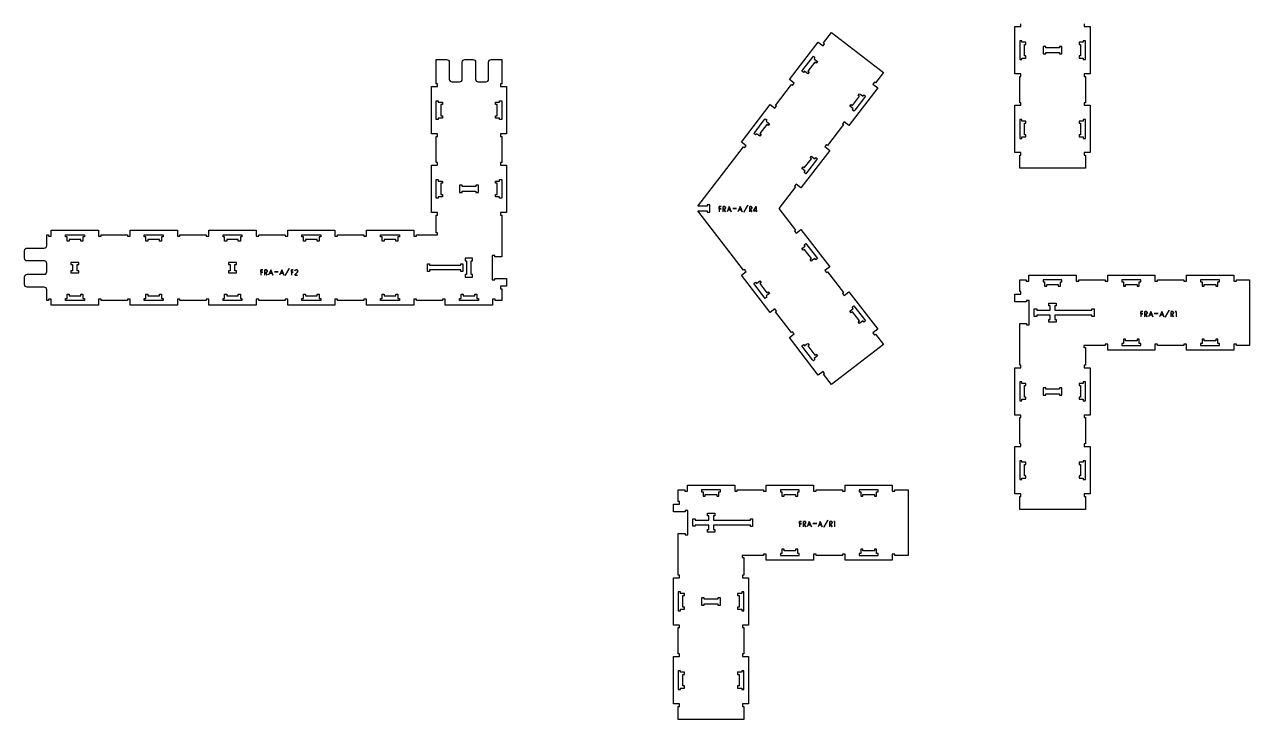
# Model space of a CAD drawing. Extents: x -5375 to 6625, y -4346 to 3702.
# Drawn here: x 1283 to 5946, y -4346 to -1699 of the extents above; entities that cross this region are included whole.
import ezdxf

# ---------------------------------------------------------------- set-up
doc = ezdxf.new("R2010")
doc.units = 0

msp = doc.modelspace()

# ---------------------------------------------------------------- linework, layer by layer
at = {"layer": 'Cuts', "color": 4}
for points in [[(5071.5, -1826.5), (5071.5, -1832.5), (5079.5, -1832.5), (5079.5, -1826.5), (5089.5, -1826.5), (5095.5, -1826.5), (5095.5, -1818.5), (5089.5, -1818.5), (5089.5, -1774.5), (5095.5, -1774.5), (5095.5, -1766.5), (5089.5, -1766.5), (5079.5, -1766.5), (5079.5, -1760.5), (5071.5, -1760.5), (5071.5, -1766.5)], [(5321.5, -1766.5), (5321.5, -1760.5), (5313.5, -1760.5), (5313.5, -1766.5), (5303.5, -1766.5), (5297.5, -1766.5), (5297.5, -1774.5), (5303.5, -1774.5), (5303.5, -1818.5), (5297.5, -1818.5), (5297.5, -1826.5), (5303.5, -1826.5), (5313.5, -1826.5), (5313.5, -1832.5), (5321.5, -1832.5), (5321.5, -1826.5)], [(5160.5, -1782.5), (5160.5, -1810.5), (5170.5, -1810.5), (5170.5, -1805.5), (5222.5, -1805.5), (5222.5, -1810.5), (5232.5, -1810.5), (5232.5, -1782.5), (5222.5, -1782.5), (5222.5, -1787.5), (5170.5, -1787.5), (5170.5, -1782.5)], [(4282.2, -1824.4), (4285.9, -1819.7), (4292.2, -1824.6), (4288.6, -1829.3), (4296.5, -1835.4), (4301.3, -1839.1), (4296.4, -1845.4), (4291.6, -1841.8), (4264.8, -1876.6), (4269.6, -1880.3), (4264.7, -1886.6), (4259.9, -1883), (4252, -1876.9), (4248.3, -1881.6), (4242, -1876.7), (4245.7, -1872)], [(2849.5, -1994.9), (2849.5, -1988.9), (2857.5, -1988.9), (2857.5, -1994.9), (2867.5, -1994.9), (2873.5, -1994.9), (2873.5, -2002.9), (2867.5, -2002.9), (2867.5, -2046.9), (2873.5, -2046.9), (2873.5, -2054.9), (2867.5, -2054.9), (2857.5, -2054.9), (2857.5, -2060.9), (2849.5, -2060.9), (2849.5, -2054.9)], [(3099.5, -2054.9), (3099.5, -2060.9), (3091.5, -2060.9), (3091.5, -2054.9), (3081.5, -2054.9), (3075.5, -2054.9), (3075.5, -2046.9), (3081.5, -2046.9), (3081.5, -2002.9), (3075.5, -2002.9), (3075.5, -1994.9), (3081.5, -1994.9), (3091.5, -1994.9), (3091.5, -1988.9), (3099.5, -1988.9), (3099.5, -1994.9)], [(4443.8, -2024.4), (4440.2, -2029.2), (4433.8, -2024.3), (4437.5, -2019.5), (4429.6, -2013.4), (4424.8, -2009.8), (4429.7, -2003.4), (4434.4, -2007.1), (4461.3, -1972.2), (4456.5, -1968.6), (4461.4, -1962.2), (4466.1, -1965.9), (4474.1, -1972), (4477.7, -1967.2), (4484.1, -1972.1), (4480.4, -1976.9)], [(4099.3, -2062.2), (4103, -2057.5), (4109.3, -2062.3), (4105.7, -2067.1), (4113.6, -2073.2), (4118.4, -2076.9), (4113.5, -2083.2), (4108.7, -2079.5), (4081.9, -2114.4), (4086.7, -2118.1), (4081.8, -2124.4), (4077, -2120.8), (4069.1, -2114.7), (4065.4, -2119.4), (4059.1, -2114.5), (4062.8, -2109.8)], [(5071.5, -2126.5), (5071.5, -2132.5), (5079.5, -2132.5), (5079.5, -2126.5), (5089.5, -2126.5), (5095.5, -2126.5), (5095.5, -2118.5), (5089.5, -2118.5), (5089.5, -2074.5), (5095.5, -2074.5), (5095.5, -2066.5), (5089.5, -2066.5), (5079.5, -2066.5), (5079.5, -2060.5), (5071.5, -2060.5), (5071.5, -2066.5)], [(5321.5, -2066.5), (5321.5, -2060.5), (5313.5, -2060.5), (5313.5, -2066.5), (5303.5, -2066.5), (5297.5, -2066.5), (5297.5, -2074.5), (5303.5, -2074.5), (5303.5, -2118.5), (5297.5, -2118.5), (5297.5, -2126.5), (5303.5, -2126.5), (5313.5, -2126.5), (5313.5, -2132.5), (5321.5, -2132.5), (5321.5, -2126.5)], [(4260.9, -2262.2), (4257.3, -2267), (4250.9, -2262.1), (4254.6, -2257.3), (4246.6, -2251.2), (4241.9, -2247.6), (4246.8, -2241.2), (4251.5, -2244.9), (4278.3, -2210), (4273.6, -2206.4), (4278.5, -2200), (4283.2, -2203.7), (4291.2, -2209.8), (4294.8, -2205), (4301.1, -2209.9), (4297.5, -2214.6)], [(2849.5, -2294.9), (2849.5, -2288.9), (2857.5, -2288.9), (2857.5, -2294.9), (2867.5, -2294.9), (2873.5, -2294.9), (2873.5, -2302.9), (2867.5, -2302.9), (2867.5, -2346.9), (2873.5, -2346.9), (2873.5, -2354.9), (2867.5, -2354.9), (2857.5, -2354.9), (2857.5, -2360.9), (2849.5, -2360.9), (2849.5, -2354.9)], [(3010.5, -2310.9), (3000.5, -2310.9), (3000.5, -2315.9), (2948.5, -2315.9), (2948.5, -2310.9), (2938.5, -2310.9), (2938.5, -2338.9), (2948.5, -2338.9), (2948.5, -2333.9), (3000.5, -2333.9), (3000.5, -2338.9), (3010.5, -2338.9)], [(3099.5, -2354.9), (3099.5, -2360.9), (3091.5, -2360.9), (3091.5, -2354.9), (3081.5, -2354.9), (3075.5, -2354.9), (3075.5, -2346.9), (3081.5, -2346.9), (3081.5, -2302.9), (3075.5, -2302.9), (3075.5, -2294.9), (3081.5, -2294.9), (3091.5, -2294.9), (3091.5, -2288.9), (3099.5, -2288.9), (3099.5, -2294.9)], [(1504.5, -2499.9), (1510.5, -2499.9), (1510.5, -2507.9), (1504.5, -2507.9), (1504.5, -2517.9), (1504.5, -2523.9), (1496.5, -2523.9), (1496.5, -2517.9), (1452.5, -2517.9), (1452.5, -2523.9), (1444.5, -2523.9), (1444.5, -2517.9), (1444.5, -2507.9), (1438.5, -2507.9), (1438.5, -2499.9), (1444.5, -2499.9)], [(1804.5, -2499.9), (1810.5, -2499.9), (1810.5, -2507.9), (1804.5, -2507.9), (1804.5, -2517.9), (1804.5, -2523.9), (1796.5, -2523.9), (1796.5, -2517.9), (1752.5, -2517.9), (1752.5, -2523.9), (1744.5, -2523.9), (1744.5, -2517.9), (1744.5, -2507.9), (1738.5, -2507.9), (1738.5, -2499.9), (1744.5, -2499.9)], [(2104.5, -2499.9), (2110.5, -2499.9), (2110.5, -2507.9), (2104.5, -2507.9), (2104.5, -2517.9), (2104.5, -2523.9), (2096.5, -2523.9), (2096.5, -2517.9), (2052.5, -2517.9), (2052.5, -2523.9), (2044.5, -2523.9), (2044.5, -2517.9), (2044.5, -2507.9), (2038.5, -2507.9), (2038.5, -2499.9), (2044.5, -2499.9)], [(2404.5, -2499.9), (2410.5, -2499.9), (2410.5, -2507.9), (2404.5, -2507.9), (2404.5, -2517.9), (2404.5, -2523.9), (2396.5, -2523.9), (2396.5, -2517.9), (2352.5, -2517.9), (2352.5, -2523.9), (2344.5, -2523.9), (2344.5, -2517.9), (2344.5, -2507.9), (2338.5, -2507.9), (2338.5, -2499.9), (2344.5, -2499.9)], [(2704.5, -2499.9), (2710.5, -2499.9), (2710.5, -2507.9), (2704.5, -2507.9), (2704.5, -2517.9), (2704.5, -2523.9), (2696.5, -2523.9), (2696.5, -2517.9), (2652.5, -2517.9), (2652.5, -2523.9), (2644.5, -2523.9), (2644.5, -2517.9), (2644.5, -2507.9), (2638.5, -2507.9), (2638.5, -2499.9), (2644.5, -2499.9)], [(4297.5, -2585.4), (4301.1, -2590.1), (4294.8, -2595), (4291.2, -2590.2), (4283.2, -2596.3), (4278.5, -2600), (4273.6, -2593.6), (4278.3, -2590), (4251.5, -2555.1), (4246.8, -2558.8), (4241.9, -2552.4), (4246.6, -2548.8), (4254.6, -2542.7), (4250.9, -2537.9), (4257.3, -2533), (4260.9, -2537.8)], [(1489.5, -2604.9), (1483.5, -2604.9), (1465.5, -2604.9), (1459.5, -2604.9), (1459.5, -2612.9), (1465.5, -2612.9), (1465.5, -2636.9), (1459.5, -2636.9), (1459.5, -2644.9), (1465.5, -2644.9), (1483.5, -2644.9), (1489.5, -2644.9), (1489.5, -2636.9), (1483.5, -2636.9), (1483.5, -2612.9), (1489.5, -2612.9)], [(2089.5, -2604.9), (2083.5, -2604.9), (2065.5, -2604.9), (2059.5, -2604.9), (2059.5, -2612.9), (2065.5, -2612.9), (2065.5, -2636.9), (2059.5, -2636.9), (2059.5, -2644.9), (2065.5, -2644.9), (2083.5, -2644.9), (2089.5, -2644.9), (2089.5, -2636.9), (2083.5, -2636.9), (2083.5, -2612.9), (2089.5, -2612.9)], [(2824.5, -2639.9), (2816.5, -2639.9), (2816.5, -2633.9), (2816.5, -2615.9), (2816.5, -2609.9), (2824.5, -2609.9), (2824.5, -2615.9), (2943.5, -2615.9), (2943.5, -2609.9), (2951.5, -2609.9), (2951.5, -2615.9), (2951.5, -2633.9), (2951.5, -2639.9), (2943.5, -2639.9), (2943.5, -2633.9), (2824.5, -2633.9)], [(2988.5, -2650.9), (2983.5, -2650.9), (2983.5, -2598.9), (2988.5, -2598.9), (2988.5, -2588.9), (2960.5, -2588.9), (2960.5, -2598.9), (2965.5, -2598.9), (2965.5, -2650.9), (2960.5, -2650.9), (2960.5, -2660.9), (2988.5, -2660.9)], [(4062.8, -2690.2), (4059.1, -2685.5), (4065.4, -2680.6), (4069.1, -2685.3), (4077, -2679.2), (4081.8, -2675.6), (4086.7, -2681.9), (4081.9, -2685.6), (4108.7, -2720.5), (4113.5, -2716.8), (4118.4, -2723.1), (4113.6, -2726.8), (4105.7, -2732.9), (4109.3, -2737.7), (4103, -2742.5), (4099.3, -2737.8)], [(5166.5, -2671.5), (5160.5, -2671.5), (5160.5, -2679.5), (5166.5, -2679.5), (5166.5, -2689.5), (5166.5, -2695.5), (5174.5, -2695.5), (5174.5, -2689.5), (5218.5, -2689.5), (5218.5, -2695.5), (5226.5, -2695.5), (5226.5, -2689.5), (5226.5, -2679.5), (5232.5, -2679.5), (5232.5, -2671.5), (5226.5, -2671.5)], [(5466.5, -2671.5), (5460.5, -2671.5), (5460.5, -2679.5), (5466.5, -2679.5), (5466.5, -2689.5), (5466.5, -2695.5), (5474.5, -2695.5), (5474.5, -2689.5), (5518.5, -2689.5), (5518.5, -2695.5), (5526.5, -2695.5), (5526.5, -2689.5), (5526.5, -2679.5), (5532.5, -2679.5), (5532.5, -2671.5), (5526.5, -2671.5)], [(5766.5, -2671.5), (5760.5, -2671.5), (5760.5, -2679.5), (5766.5, -2679.5), (5766.5, -2689.5), (5766.5, -2695.5), (5774.5, -2695.5), (5774.5, -2689.5), (5818.5, -2689.5), (5818.5, -2695.5), (5826.5, -2695.5), (5826.5, -2689.5), (5826.5, -2679.5), (5832.5, -2679.5), (5832.5, -2671.5), (5826.5, -2671.5)], [(1444.5, -2749.9), (1438.5, -2749.9), (1438.5, -2741.9), (1444.5, -2741.9), (1444.5, -2731.9), (1444.5, -2725.9), (1452.5, -2725.9), (1452.5, -2731.9), (1496.5, -2731.9), (1496.5, -2725.9), (1504.5, -2725.9), (1504.5, -2731.9), (1504.5, -2741.9), (1510.5, -2741.9), (1510.5, -2749.9), (1504.5, -2749.9)], [(1744.5, -2749.9), (1738.5, -2749.9), (1738.5, -2741.9), (1744.5, -2741.9), (1744.5, -2731.9), (1744.5, -2725.9), (1752.5, -2725.9), (1752.5, -2731.9), (1796.5, -2731.9), (1796.5, -2725.9), (1804.5, -2725.9), (1804.5, -2731.9), (1804.5, -2741.9), (1810.5, -2741.9), (1810.5, -2749.9), (1804.5, -2749.9)], [(2044.5, -2749.9), (2038.5, -2749.9), (2038.5, -2741.9), (2044.5, -2741.9), (2044.5, -2731.9), (2044.5, -2725.9), (2052.5, -2725.9), (2052.5, -2731.9), (2096.5, -2731.9), (2096.5, -2725.9), (2104.5, -2725.9), (2104.5, -2731.9), (2104.5, -2741.9), (2110.5, -2741.9), (2110.5, -2749.9), (2104.5, -2749.9)], [(2344.5, -2749.9), (2338.5, -2749.9), (2338.5, -2741.9), (2344.5, -2741.9), (2344.5, -2731.9), (2344.5, -2725.9), (2352.5, -2725.9), (2352.5, -2731.9), (2396.5, -2731.9), (2396.5, -2725.9), (2404.5, -2725.9), (2404.5, -2731.9), (2404.5, -2741.9), (2410.5, -2741.9), (2410.5, -2749.9), (2404.5, -2749.9)], [(2644.5, -2749.9), (2638.5, -2749.9), (2638.5, -2741.9), (2644.5, -2741.9), (2644.5, -2731.9), (2644.5, -2725.9), (2652.5, -2725.9), (2652.5, -2731.9), (2696.5, -2731.9), (2696.5, -2725.9), (2704.5, -2725.9), (2704.5, -2731.9), (2704.5, -2741.9), (2710.5, -2741.9), (2710.5, -2749.9), (2704.5, -2749.9)], [(2944.5, -2749.9), (2938.5, -2749.9), (2938.5, -2741.9), (2944.5, -2741.9), (2944.5, -2731.9), (2944.5, -2725.9), (2952.5, -2725.9), (2952.5, -2731.9), (2996.5, -2731.9), (2996.5, -2725.9), (3004.5, -2725.9), (3004.5, -2731.9), (3004.5, -2741.9), (3010.5, -2741.9), (3010.5, -2749.9), (3004.5, -2749.9)], [(4480.4, -2823.1), (4484.1, -2827.9), (4477.7, -2832.8), (4474.1, -2828), (4466.1, -2834.1), (4461.4, -2837.8), (4456.5, -2831.4), (4461.3, -2827.8), (4434.4, -2792.9), (4429.7, -2796.6), (4424.8, -2790.2), (4429.6, -2786.6), (4437.5, -2780.5), (4433.8, -2775.7), (4440.2, -2770.8), (4443.8, -2775.6)], [(5346.5, -2787.5), (5346.5, -2781.5), (5354.5, -2781.5), (5354.5, -2787.5), (5354.5, -2805.5), (5354.5, -2811.5), (5346.5, -2811.5), (5346.5, -2805.5), (5205.5, -2805.5), (5205.5, -2822.5), (5210.5, -2822.5), (5210.5, -2832.5), (5182.5, -2832.5), (5182.5, -2822.5), (5187.5, -2822.5), (5187.5, -2805.5), (5136.5, -2805.5), (5136.5, -2810.5), (5126.5, -2810.5), (5126.5, -2782.5), (5136.5, -2782.5), (5136.5, -2787.5), (5187.5, -2787.5), (5187.5, -2770.5), (5182.5, -2770.5), (5182.5, -2760.5), (5210.5, -2760.5), (5210.5, -2770.5), (5205.5, -2770.5), (5205.5, -2787.5)], [(4245.7, -2928), (4242, -2923.2), (4248.3, -2918.4), (4252, -2923.1), (4259.9, -2917), (4264.7, -2913.4), (4269.6, -2919.7), (4264.8, -2923.4), (4291.6, -2958.2), (4296.4, -2954.6), (4301.3, -2960.9), (4296.5, -2964.6), (4288.6, -2970.7), (4292.2, -2975.4), (4285.9, -2980.3), (4282.2, -2975.6)], [(5526.5, -2921.5), (5532.5, -2921.5), (5532.5, -2913.5), (5526.5, -2913.5), (5526.5, -2903.5), (5526.5, -2897.5), (5518.5, -2897.5), (5518.5, -2903.5), (5474.5, -2903.5), (5474.5, -2897.5), (5466.5, -2897.5), (5466.5, -2903.5), (5466.5, -2913.5), (5460.5, -2913.5), (5460.5, -2921.5), (5466.5, -2921.5)], [(5826.5, -2921.5), (5832.5, -2921.5), (5832.5, -2913.5), (5826.5, -2913.5), (5826.5, -2903.5), (5826.5, -2897.5), (5818.5, -2897.5), (5818.5, -2903.5), (5774.5, -2903.5), (5774.5, -2897.5), (5766.5, -2897.5), (5766.5, -2903.5), (5766.5, -2913.5), (5760.5, -2913.5), (5760.5, -2921.5), (5766.5, -2921.5)], [(5071.5, -3126.5), (5071.5, -3132.5), (5079.5, -3132.5), (5079.5, -3126.5), (5089.5, -3126.5), (5095.5, -3126.5), (5095.5, -3118.5), (5089.5, -3118.5), (5089.5, -3074.5), (5095.5, -3074.5), (5095.5, -3066.5), (5089.5, -3066.5), (5079.5, -3066.5), (5079.5, -3060.5), (5071.5, -3060.5), (5071.5, -3066.5)], [(5321.5, -3066.5), (5321.5, -3060.5), (5313.5, -3060.5), (5313.5, -3066.5), (5303.5, -3066.5), (5297.5, -3066.5), (5297.5, -3074.5), (5303.5, -3074.5), (5303.5, -3118.5), (5297.5, -3118.5), (5297.5, -3126.5), (5303.5, -3126.5), (5313.5, -3126.5), (5313.5, -3132.5), (5321.5, -3132.5), (5321.5, -3126.5)], [(5160.5, -3082.5), (5160.5, -3110.5), (5170.5, -3110.5), (5170.5, -3105.5), (5222.5, -3105.5), (5222.5, -3110.5), (5232.5, -3110.5), (5232.5, -3082.5), (5222.5, -3082.5), (5222.5, -3087.5), (5170.5, -3087.5), (5170.5, -3082.5)], [(5071.5, -3426.5), (5071.5, -3432.5), (5079.5, -3432.5), (5079.5, -3426.5), (5089.5, -3426.5), (5095.5, -3426.5), (5095.5, -3418.5), (5089.5, -3418.5), (5089.5, -3374.5), (5095.5, -3374.5), (5095.5, -3366.5), (5089.5, -3366.5), (5079.5, -3366.5), (5079.5, -3360.5), (5071.5, -3360.5), (5071.5, -3366.5)], [(5321.5, -3366.5), (5321.5, -3360.5), (5313.5, -3360.5), (5313.5, -3366.5), (5303.5, -3366.5), (5297.5, -3366.5), (5297.5, -3374.5), (5303.5, -3374.5), (5303.5, -3418.5), (5297.5, -3418.5), (5297.5, -3426.5), (5303.5, -3426.5), (5313.5, -3426.5), (5313.5, -3432.5), (5321.5, -3432.5), (5321.5, -3426.5)], [(3866.5, -3471.5), (3860.5, -3471.5), (3860.5, -3479.5), (3866.5, -3479.5), (3866.5, -3489.5), (3866.5, -3495.5), (3874.5, -3495.5), (3874.5, -3489.5), (3918.5, -3489.5), (3918.5, -3495.5), (3926.5, -3495.5), (3926.5, -3489.5), (3926.5, -3479.5), (3932.5, -3479.5), (3932.5, -3471.5), (3926.5, -3471.5)], [(4166.5, -3471.5), (4160.5, -3471.5), (4160.5, -3479.5), (4166.5, -3479.5), (4166.5, -3489.5), (4166.5, -3495.5), (4174.5, -3495.5), (4174.5, -3489.5), (4218.5, -3489.5), (4218.5, -3495.5), (4226.5, -3495.5), (4226.5, -3489.5), (4226.5, -3479.5), (4232.5, -3479.5), (4232.5, -3471.5), (4226.5, -3471.5)], [(4466.5, -3471.5), (4460.5, -3471.5), (4460.5, -3479.5), (4466.5, -3479.5), (4466.5, -3489.5), (4466.5, -3495.5), (4474.5, -3495.5), (4474.5, -3489.5), (4518.5, -3489.5), (4518.5, -3495.5), (4526.5, -3495.5), (4526.5, -3489.5), (4526.5, -3479.5), (4532.5, -3479.5), (4532.5, -3471.5), (4526.5, -3471.5)], [(4046.5, -3587.5), (4046.5, -3581.5), (4054.5, -3581.5), (4054.5, -3587.5), (4054.5, -3605.5), (4054.5, -3611.5), (4046.5, -3611.5), (4046.5, -3605.5), (3905.5, -3605.5), (3905.5, -3622.5), (3910.5, -3622.5), (3910.5, -3632.5), (3882.5, -3632.5), (3882.5, -3622.5), (3887.5, -3622.5), (3887.5, -3605.5), (3836.5, -3605.5), (3836.5, -3610.5), (3826.5, -3610.5), (3826.5, -3582.5), (3836.5, -3582.5), (3836.5, -3587.5), (3887.5, -3587.5), (3887.5, -3570.5), (3882.5, -3570.5), (3882.5, -3560.5), (3910.5, -3560.5), (3910.5, -3570.5), (3905.5, -3570.5), (3905.5, -3587.5)], [(4226.5, -3721.5), (4232.5, -3721.5), (4232.5, -3713.5), (4226.5, -3713.5), (4226.5, -3703.5), (4226.5, -3697.5), (4218.5, -3697.5), (4218.5, -3703.5), (4174.5, -3703.5), (4174.5, -3697.5), (4166.5, -3697.5), (4166.5, -3703.5), (4166.5, -3713.5), (4160.5, -3713.5), (4160.5, -3721.5), (4166.5, -3721.5)], [(4526.5, -3721.5), (4532.5, -3721.5), (4532.5, -3713.5), (4526.5, -3713.5), (4526.5, -3703.5), (4526.5, -3697.5), (4518.5, -3697.5), (4518.5, -3703.5), (4474.5, -3703.5), (4474.5, -3697.5), (4466.5, -3697.5), (4466.5, -3703.5), (4466.5, -3713.5), (4460.5, -3713.5), (4460.5, -3721.5), (4466.5, -3721.5)], [(3771.5, -3926.5), (3771.5, -3932.5), (3779.5, -3932.5), (3779.5, -3926.5), (3789.5, -3926.5), (3795.5, -3926.5), (3795.5, -3918.5), (3789.5, -3918.5), (3789.5, -3874.5), (3795.5, -3874.5), (3795.5, -3866.5), (3789.5, -3866.5), (3779.5, -3866.5), (3779.5, -3860.5), (3771.5, -3860.5), (3771.5, -3866.5)], [(4021.5, -3866.5), (4021.5, -3860.5), (4013.5, -3860.5), (4013.5, -3866.5), (4003.5, -3866.5), (3997.5, -3866.5), (3997.5, -3874.5), (4003.5, -3874.5), (4003.5, -3918.5), (3997.5, -3918.5), (3997.5, -3926.5), (4003.5, -3926.5), (4013.5, -3926.5), (4013.5, -3932.5), (4021.5, -3932.5), (4021.5, -3926.5)], [(3860.5, -3882.5), (3860.5, -3910.5), (3870.5, -3910.5), (3870.5, -3905.5), (3922.5, -3905.5), (3922.5, -3910.5), (3932.5, -3910.5), (3932.5, -3882.5), (3922.5, -3882.5), (3922.5, -3887.5), (3870.5, -3887.5), (3870.5, -3882.5)], [(3771.5, -4226.5), (3771.5, -4232.5), (3779.5, -4232.5), (3779.5, -4226.5), (3789.5, -4226.5), (3795.5, -4226.5), (3795.5, -4218.5), (3789.5, -4218.5), (3789.5, -4174.5), (3795.5, -4174.5), (3795.5, -4166.5), (3789.5, -4166.5), (3779.5, -4166.5), (3779.5, -4160.5), (3771.5, -4160.5), (3771.5, -4166.5)], [(4021.5, -4166.5), (4021.5, -4160.5), (4013.5, -4160.5), (4013.5, -4166.5), (4003.5, -4166.5), (3997.5, -4166.5), (3997.5, -4174.5), (4003.5, -4174.5), (4003.5, -4218.5), (3997.5, -4218.5), (3997.5, -4226.5), (4003.5, -4226.5), (4013.5, -4226.5), (4013.5, -4232.5), (4021.5, -4232.5), (4021.5, -4226.5)]]:
    msp.add_lwpolyline(points, close=True, dxfattribs=at)
at = {"layer": 'Outlines', "color": 5}
msp.add_lwpolyline([(5316.5, -1696.5), (5316.5, -1706.5), (5339.5, -1706.5), (5339.5, -1886.5), (5316.5, -1886.5), (5316.5, -1896.5), (5321.5, -1896.5), (5321.5, -1996.5), (5316.5, -1996.5), (5316.5, -2006.5), (5339.5, -2006.5), (5339.5, -2186.5), (5316.5, -2186.5), (5316.5, -2196.5), (5321.5, -2196.5), (5321.5, -2246.5), (5071.5, -2246.5), (5071.5, -2196.5), (5076.5, -2196.5), (5076.5, -2186.5), (5053.5, -2186.5), (5053.5, -2006.5), (5076.5, -2006.5), (5076.5, -1996.5), (5071.5, -1996.5), (5071.5, -1896.5), (5076.5, -1896.5), (5076.5, -1886.5), (5053.5, -1886.5), (5053.5, -1706.5), (5076.5, -1706.5), (5076.5, -1696.5)], dxfattribs=at)
for points in [[(4218.2, -2482.3), (4214.3, -2485.4), (4220.4, -2493.3), (4238.6, -2479.3), (4348.3, -2621.9), (4330.1, -2636), (4336.2, -2643.9), (4340.2, -2640.8), (4401.1, -2720.1), (4397.2, -2723.1), (4403.3, -2731.1), (4421.5, -2717), (4531.3, -2859.7), (4513, -2873.7), (4519.1, -2881.7), (4523.1, -2878.6), (4553.6, -2918.3), (4355.4, -3070.7), (4324.9, -3031), (4328.9, -3028), (4322.8, -3020.1), (4304.6, -3034.1), (4194.8, -2891.4), (4213, -2877.4), (4207, -2869.5), (4203, -2872.5), (4142, -2793.3), (4146, -2790.2), (4139.9, -2782.3), (4121.7, -2796.3), (4011.9, -2653.6), (4030.1, -2639.6), (4024, -2631.7), (4020.1, -2634.7), (3846.4, -2409), (3881.4, -2409), (3881.4, -2414), (3891.4, -2414), (3891.4, -2386), (3881.4, -2386), (3881.4, -2391), (3846.4, -2391), (4020.1, -2165.3), (4024, -2168.3), (4030.1, -2160.4), (4011.9, -2146.4), (4121.7, -2003.7), (4139.9, -2017.7), (4146, -2009.8), (4142, -2006.7), (4203, -1927.5), (4207, -1930.5), (4213, -1922.6), (4194.8, -1908.6), (4304.6, -1765.9), (4322.8, -1779.9), (4328.9, -1772), (4324.9, -1769), (4355.4, -1729.3), (4553.6, -1881.7), (4523.1, -1921.4), (4519.1, -1918.3), (4513, -1926.3), (4531.3, -1940.3), (4421.5, -2083), (4403.3, -2068.9), (4397.2, -2076.9), (4401.1, -2079.9), (4340.2, -2159.2), (4336.2, -2156.1), (4330.1, -2164), (4348.3, -2178.1), (4238.6, -2320.7), (4220.4, -2306.7), (4214.3, -2314.6), (4218.2, -2317.7), (4154.9, -2400)], [(2849.5, -2491.9), (2849.5, -2474.9), (2849.5, -2424.9), (2854.5, -2424.9), (2854.5, -2414.9), (2831.5, -2414.9), (2831.5, -2234.9), (2854.5, -2234.9), (2854.5, -2224.9), (2849.5, -2224.9), (2849.5, -2174.9), (2849.5, -2124.9), (2854.5, -2124.9), (2854.5, -2114.9), (2831.5, -2114.9), (2831.5, -1934.9), (2854.5, -1934.9), (2854.5, -1924.9), (2849.5, -1924.9), (2849.5, -1832.1), (2889.7, -1832.1), (2893.4, -1832.8), (2896.8, -1835.1), (2899, -1838.4), (2899.7, -1842.1), (2899.7, -1907.1), (2900.5, -1910.8), (2902.7, -1914.2), (2906.1, -1916.4), (2909.7, -1917.1), (2939.2, -1917.1), (2942.9, -1916.4), (2946.3, -1914.2), (2948.5, -1910.8), (2949.2, -1907.1), (2949.2, -1842.1), (2950, -1838.4), (2952.2, -1835.1), (2955.6, -1832.8), (2959.2, -1832.1), (2989.7, -1832.1), (2993.4, -1832.8), (2996.8, -1835.1), (2999, -1838.4), (2999.7, -1842.1), (2999.7, -1907.1), (3000.5, -1910.8), (3002.7, -1914.2), (3006.1, -1916.4), (3009.7, -1917.1), (3039.2, -1917.1), (3042.9, -1916.4), (3046.3, -1914.2), (3048.5, -1910.8), (3049.2, -1907.1), (3049.2, -1842.1), (3050, -1838.4), (3052.2, -1835.1), (3055.6, -1832.8), (3059.2, -1832.1), (3099.5, -1832.1), (3099.5, -1924.9), (3094.5, -1924.9), (3094.5, -1934.9), (3117.5, -1934.9), (3117.5, -2114.9), (3094.5, -2114.9), (3094.5, -2124.9), (3099.5, -2124.9), (3099.5, -2174.9), (3099.5, -2224.9), (3094.5, -2224.9), (3094.5, -2234.9), (3117.5, -2234.9), (3117.5, -2414.9), (3094.5, -2414.9), (3094.5, -2424.9), (3099.5, -2424.9), (3099.5, -2474.9), (3099.5, -2583.9), (3073.5, -2583.9), (3073.5, -2578.9), (3063.5, -2578.9), (3063.5, -2670.9), (3073.5, -2670.9), (3073.5, -2665.9), (3117.5, -2665.9), (3117.5, -2695.9), (3094.5, -2695.9), (3094.5, -2705.9), (3099.5, -2705.9), (3099.5, -2749.9), (3074.5, -2749.9), (3074.5, -2744.9), (3064.5, -2744.9), (3064.5, -2767.9), (2884.5, -2767.9), (2884.5, -2744.9), (2874.5, -2744.9), (2874.5, -2749.9), (2774.5, -2749.9), (2774.5, -2744.9), (2764.5, -2744.9), (2764.5, -2767.9), (2584.5, -2767.9), (2584.5, -2744.9), (2574.5, -2744.9), (2574.5, -2749.9), (2524.5, -2749.9), (2474.5, -2749.9), (2474.5, -2744.9), (2464.5, -2744.9), (2464.5, -2767.9), (2284.5, -2767.9), (2284.5, -2744.9), (2274.5, -2744.9), (2274.5, -2749.9), (2224.5, -2749.9), (2174.5, -2749.9), (2174.5, -2744.9), (2164.5, -2744.9), (2164.5, -2767.9), (1984.5, -2767.9), (1984.5, -2744.9), (1974.5, -2744.9), (1974.5, -2749.9), (1924.5, -2749.9), (1874.5, -2749.9), (1874.5, -2744.9), (1864.5, -2744.9), (1864.5, -2767.9), (1684.5, -2767.9), (1684.5, -2744.9), (1674.5, -2744.9), (1674.5, -2749.9), (1624.5, -2749.9), (1574.5, -2749.9), (1574.5, -2744.9), (1564.5, -2744.9), (1564.5, -2767.9), (1384.5, -2767.9), (1384.5, -2744.9), (1374.5, -2744.9), (1374.5, -2749.9), (1367.5, -2749.9), (1367.5, -2709.6), (1366.8, -2705.9), (1364.5, -2702.4), (1361, -2700.1), (1357.3, -2699.4), (1292.3, -2699.4), (1288.7, -2698.7), (1285.4, -2696.5), (1283.2, -2693.2), (1282.5, -2689.6), (1282.5, -2660.1), (1283.2, -2656.5), (1285.4, -2653.2), (1288.7, -2651.1), (1292.3, -2650.4), (1357.3, -2650.4), (1361, -2649.7), (1364.5, -2647.4), (1366.8, -2643.9), (1367.5, -2640.1), (1367.5, -2609.6), (1366.8, -2605.9), (1364.5, -2602.4), (1361, -2600.1), (1357.3, -2599.4), (1292.3, -2599.4), (1288.7, -2598.7), (1285.4, -2596.5), (1283.2, -2593.2), (1282.5, -2589.6), (1282.5, -2560.1), (1283.2, -2556.5), (1285.4, -2553.2), (1288.7, -2551.1), (1292.3, -2550.4), (1357.3, -2550.4), (1361, -2549.7), (1364.5, -2547.4), (1366.8, -2543.9), (1367.5, -2540.1), (1367.5, -2499.9), (1374.5, -2499.9), (1374.5, -2504.9), (1384.5, -2504.9), (1384.5, -2481.9), (1564.5, -2481.9), (1564.5, -2504.9), (1574.5, -2504.9), (1574.5, -2499.9), (1624.5, -2499.9), (1674.5, -2499.9), (1674.5, -2504.9), (1684.5, -2504.9), (1684.5, -2481.9), (1864.5, -2481.9), (1864.5, -2504.9), (1874.5, -2504.9), (1874.5, -2499.9), (1924.5, -2499.9), (1974.5, -2499.9), (1974.5, -2504.9), (1984.5, -2504.9), (1984.5, -2481.9), (2164.5, -2481.9), (2164.5, -2504.9), (2174.5, -2504.9), (2174.5, -2499.9), (2224.5, -2499.9), (2274.5, -2499.9), (2274.5, -2504.9), (2284.5, -2504.9), (2284.5, -2481.9), (2464.5, -2481.9), (2464.5, -2504.9), (2474.5, -2504.9), (2474.5, -2499.9), (2524.5, -2499.9), (2574.5, -2499.9), (2574.5, -2504.9), (2584.5, -2504.9), (2584.5, -2481.9), (2764.5, -2481.9), (2764.5, -2504.9), (2774.5, -2504.9), (2774.5, -2499.9), (2849.5, -2499.9), (2855.5, -2499.9), (2855.5, -2491.9)], [(5321.5, -2996.5), (5316.5, -2996.5), (5316.5, -3006.5), (5339.5, -3006.5), (5339.5, -3186.5), (5316.5, -3186.5), (5316.5, -3196.5), (5321.5, -3196.5), (5321.5, -3296.5), (5316.5, -3296.5), (5316.5, -3306.5), (5339.5, -3306.5), (5339.5, -3486.5), (5316.5, -3486.5), (5316.5, -3496.5), (5321.5, -3496.5), (5321.5, -3546.5), (5071.5, -3546.5), (5071.5, -3496.5), (5076.5, -3496.5), (5076.5, -3486.5), (5053.5, -3486.5), (5053.5, -3306.5), (5076.5, -3306.5), (5076.5, -3296.5), (5071.5, -3296.5), (5071.5, -3196.5), (5076.5, -3196.5), (5076.5, -3186.5), (5053.5, -3186.5), (5053.5, -3006.5), (5076.5, -3006.5), (5076.5, -2996.5), (5071.5, -2996.5), (5071.5, -2837.5), (5097.5, -2837.5), (5097.5, -2842.5), (5107.5, -2842.5), (5107.5, -2750.5), (5097.5, -2750.5), (5097.5, -2755.5), (5053.5, -2755.5), (5053.5, -2725.5), (5076.5, -2725.5), (5076.5, -2715.5), (5071.5, -2715.5), (5071.5, -2671.5), (5096.5, -2671.5), (5096.5, -2676.5), (5106.5, -2676.5), (5106.5, -2653.5), (5286.5, -2653.5), (5286.5, -2676.5), (5296.5, -2676.5), (5296.5, -2671.5), (5396.5, -2671.5), (5396.5, -2676.5), (5406.5, -2676.5), (5406.5, -2653.5), (5586.5, -2653.5), (5586.5, -2676.5), (5596.5, -2676.5), (5596.5, -2671.5), (5696.5, -2671.5), (5696.5, -2676.5), (5706.5, -2676.5), (5706.5, -2653.5), (5886.5, -2653.5), (5886.5, -2676.5), (5896.5, -2676.5), (5896.5, -2671.5), (5946.5, -2671.5), (5946.5, -2921.5), (5896.5, -2921.5), (5896.5, -2916.5), (5886.5, -2916.5), (5886.5, -2939.5), (5706.5, -2939.5), (5706.5, -2916.5), (5696.5, -2916.5), (5696.5, -2921.5), (5596.5, -2921.5), (5596.5, -2916.5), (5586.5, -2916.5), (5586.5, -2939.5), (5406.5, -2939.5), (5406.5, -2916.5), (5396.5, -2916.5), (5396.5, -2921.5), (5321.5, -2921.5), (5315.5, -2921.5), (5315.5, -2929.5), (5321.5, -2929.5)], [(4021.5, -3796.5), (4016.5, -3796.5), (4016.5, -3806.5), (4039.5, -3806.5), (4039.5, -3986.5), (4016.5, -3986.5), (4016.5, -3996.5), (4021.5, -3996.5), (4021.5, -4096.5), (4016.5, -4096.5), (4016.5, -4106.5), (4039.5, -4106.5), (4039.5, -4286.5), (4016.5, -4286.5), (4016.5, -4296.5), (4021.5, -4296.5), (4021.5, -4346.5), (3771.5, -4346.5), (3771.5, -4296.5), (3776.5, -4296.5), (3776.5, -4286.5), (3753.5, -4286.5), (3753.5, -4106.5), (3776.5, -4106.5), (3776.5, -4096.5), (3771.5, -4096.5), (3771.5, -3996.5), (3776.5, -3996.5), (3776.5, -3986.5), (3753.5, -3986.5), (3753.5, -3806.5), (3776.5, -3806.5), (3776.5, -3796.5), (3771.5, -3796.5), (3771.5, -3637.5), (3797.5, -3637.5), (3797.5, -3642.5), (3807.5, -3642.5), (3807.5, -3550.5), (3797.5, -3550.5), (3797.5, -3555.5), (3753.5, -3555.5), (3753.5, -3525.5), (3776.5, -3525.5), (3776.5, -3515.5), (3771.5, -3515.5), (3771.5, -3471.5), (3796.5, -3471.5), (3796.5, -3476.5), (3806.5, -3476.5), (3806.5, -3453.5), (3986.5, -3453.5), (3986.5, -3476.5), (3996.5, -3476.5), (3996.5, -3471.5), (4096.5, -3471.5), (4096.5, -3476.5), (4106.5, -3476.5), (4106.5, -3453.5), (4286.5, -3453.5), (4286.5, -3476.5), (4296.5, -3476.5), (4296.5, -3471.5), (4396.5, -3471.5), (4396.5, -3476.5), (4406.5, -3476.5), (4406.5, -3453.5), (4586.5, -3453.5), (4586.5, -3476.5), (4596.5, -3476.5), (4596.5, -3471.5), (4646.5, -3471.5), (4646.5, -3721.5), (4596.5, -3721.5), (4596.5, -3716.5), (4586.5, -3716.5), (4586.5, -3739.5), (4406.5, -3739.5), (4406.5, -3716.5), (4396.5, -3716.5), (4396.5, -3721.5), (4296.5, -3721.5), (4296.5, -3716.5), (4286.5, -3716.5), (4286.5, -3739.5), (4106.5, -3739.5), (4106.5, -3716.5), (4096.5, -3716.5), (4096.5, -3721.5), (4021.5, -3721.5), (4015.5, -3721.5), (4015.5, -3729.5), (4021.5, -3729.5)]]:
    msp.add_lwpolyline(points, close=True, dxfattribs=at)
at = {"layer": 'Tags', "color": 2}
for points in [[(3927.9, -2400.6), (3935.2, -2400.6), (3927.9, -2400.6), (3927.9, -2391.5), (3935.5, -2391.5), (3927.9, -2391.5), (3927.9, -2412)], [(3943.2, -2412), (3943.2, -2391.5), (3946.8, -2391.5), (3948.7, -2391.8), (3950.3, -2392.7), (3951.4, -2394.3), (3951.9, -2396.6), (3951.3, -2398.9), (3949.9, -2400.6), (3948.2, -2401.6), (3946.8, -2401.9), (3943.2, -2401.9), (3946.8, -2401.9), (3948.2, -2401.6), (3949.9, -2400.6), (3951.3, -2398.9), (3951.9, -2396.6), (3951.4, -2394.3), (3950.3, -2392.7), (3948.7, -2391.8), (3946.8, -2391.5), (3943.2, -2391.5)], [(3965.3, -2391.5), (3973.3, -2412), (3965.3, -2391.5), (3957.3, -2412)], [(4006.9, -2391.5), (4015, -2412), (4006.9, -2391.5), (3998.9, -2412)], [(4043.6, -2412), (4043.6, -2391.5), (4047.2, -2391.5), (4049.1, -2391.8), (4050.7, -2392.7), (4051.8, -2394.3), (4052.3, -2396.6), (4051.7, -2398.9), (4050.3, -2400.6), (4048.6, -2401.6), (4047.2, -2401.9), (4043.6, -2401.9), (4047.2, -2401.9), (4048.6, -2401.6), (4050.3, -2400.6), (4051.7, -2398.9), (4052.3, -2396.6), (4051.8, -2394.3), (4050.7, -2392.7), (4049.1, -2391.8), (4047.2, -2391.5), (4043.6, -2391.5)], [(4068.8, -2391.5), (4057.7, -2408.2), (4072.1, -2408.2), (4057.7, -2408.2), (4068.8, -2391.5), (4068.8, -2412)], [(2182.8, -2642.1), (2190, -2642.1), (2182.8, -2642.1), (2182.8, -2633), (2190.4, -2633), (2182.8, -2633), (2182.8, -2653.5)], [(2198.1, -2653.5), (2198.1, -2633), (2201.7, -2633), (2203.6, -2633.3), (2205.2, -2634.2), (2206.3, -2635.8), (2206.7, -2638.1), (2206.2, -2640.4), (2204.8, -2642.1), (2203.1, -2643.1), (2201.7, -2643.4), (2198.1, -2643.4), (2201.7, -2643.4), (2203.1, -2643.1), (2204.8, -2642.1), (2206.2, -2640.4), (2206.7, -2638.1), (2206.3, -2635.8), (2205.2, -2634.2), (2203.6, -2633.3), (2201.7, -2633), (2198.1, -2633)], [(2220.1, -2633), (2228.2, -2653.5), (2220.1, -2633), (2212.1, -2653.5)], [(2261.8, -2633), (2269.9, -2653.5), (2261.8, -2633), (2253.8, -2653.5)], [(2298.5, -2642.1), (2305.7, -2642.1), (2298.5, -2642.1), (2298.5, -2633), (2306, -2633), (2298.5, -2633), (2298.5, -2653.5)], [(2311.4, -2653.5), (2316, -2648.4), (2317.7, -2646.5), (2319.2, -2644.7), (2320.4, -2643.4), (2320.9, -2642.7), (2321.4, -2642), (2321.9, -2641.1), (2322.4, -2639.9), (2322.6, -2638.2), (2322.3, -2636.3), (2321.3, -2634.7), (2319.7, -2633.4), (2317.2, -2633), (2312.8, -2634.3), (2311.4, -2637.6), (2312.8, -2634.3), (2317.2, -2633), (2319.7, -2633.4), (2321.3, -2634.7), (2322.3, -2636.3), (2322.6, -2638.2), (2322.4, -2639.9), (2321.9, -2641.1), (2321.4, -2642), (2320.9, -2642.7), (2320.4, -2643.4), (2319.2, -2644.7), (2317.7, -2646.5), (2316, -2648.4), (2311.4, -2653.5), (2322.5, -2653.5)], [(5533.1, -2800.6), (5540.3, -2800.6), (5533.1, -2800.6), (5533.1, -2791.5), (5540.6, -2791.5), (5533.1, -2791.5), (5533.1, -2812)], [(5548.3, -2812), (5548.3, -2791.5), (5551.9, -2791.5), (5553.9, -2791.8), (5555.5, -2792.7), (5556.6, -2794.3), (5557, -2796.6), (5556.4, -2798.9), (5555, -2800.6), (5553.4, -2801.6), (5551.9, -2801.9), (5548.3, -2801.9), (5551.9, -2801.9), (5553.4, -2801.6), (5555, -2800.6), (5556.4, -2798.9), (5557, -2796.6), (5556.6, -2794.3), (5555.5, -2792.7), (5553.9, -2791.8), (5551.9, -2791.5), (5548.3, -2791.5)], [(5570.4, -2791.5), (5578.4, -2812), (5570.4, -2791.5), (5562.4, -2812)], [(5612.1, -2791.5), (5620.1, -2812), (5612.1, -2791.5), (5604.1, -2812)], [(5648.8, -2812), (5648.8, -2791.5), (5652.3, -2791.5), (5654.3, -2791.8), (5655.9, -2792.7), (5657, -2794.3), (5657.4, -2796.6), (5656.8, -2798.9), (5655.4, -2800.6), (5653.8, -2801.6), (5652.3, -2801.9), (5648.8, -2801.9), (5652.3, -2801.9), (5653.8, -2801.6), (5655.4, -2800.6), (5656.8, -2798.9), (5657.4, -2796.6), (5657, -2794.3), (5655.9, -2792.7), (5654.3, -2791.8), (5652.3, -2791.5), (5648.8, -2791.5)], [(5666.9, -2791.5), (5664, -2791.5), (5666.9, -2791.5), (5666.9, -2812)], [(4233.1, -3600.6), (4240.3, -3600.6), (4233.1, -3600.6), (4233.1, -3591.5), (4240.6, -3591.5), (4233.1, -3591.5), (4233.1, -3612)], [(4248.3, -3612), (4248.3, -3591.5), (4251.9, -3591.5), (4253.9, -3591.8), (4255.5, -3592.7), (4256.6, -3594.3), (4257, -3596.6), (4256.4, -3598.9), (4255, -3600.6), (4253.4, -3601.6), (4251.9, -3601.9), (4248.3, -3601.9), (4251.9, -3601.9), (4253.4, -3601.6), (4255, -3600.6), (4256.4, -3598.9), (4257, -3596.6), (4256.6, -3594.3), (4255.5, -3592.7), (4253.9, -3591.8), (4251.9, -3591.5), (4248.3, -3591.5)], [(4270.4, -3591.5), (4278.4, -3612), (4270.4, -3591.5), (4262.4, -3612)], [(4312.1, -3591.5), (4320.1, -3612), (4312.1, -3591.5), (4304.1, -3612)], [(4348.8, -3612), (4348.8, -3591.5), (4352.3, -3591.5), (4354.3, -3591.8), (4355.9, -3592.7), (4357, -3594.3), (4357.4, -3596.6), (4356.8, -3598.9), (4355.4, -3600.6), (4353.8, -3601.6), (4352.3, -3601.9), (4348.8, -3601.9), (4352.3, -3601.9), (4353.8, -3601.6), (4355.4, -3600.6), (4356.8, -3598.9), (4357.4, -3596.6), (4357, -3594.3), (4355.9, -3592.7), (4354.3, -3591.8), (4352.3, -3591.5), (4348.8, -3591.5)], [(4366.9, -3591.5), (4364, -3591.5), (4366.9, -3591.5), (4366.9, -3612)]]:
    msp.add_lwpolyline(points, dxfattribs=at)
for points in [[(3951.9, -2412), (3945.3, -2402)], [(3970.4, -2404.7), (3960.1, -2404.7)], [(3993.6, -2399.7), (3979, -2399.7)], [(4012.1, -2404.7), (4001.8, -2404.7)], [(4035.9, -2386.8), (4020.7, -2413.2)], [(4052.3, -2412), (4045.7, -2402)], [(2206.8, -2653.5), (2200.2, -2643.4)], [(2225.3, -2646.2), (2214.9, -2646.2)], [(2248.5, -2641.2), (2233.9, -2641.2)], [(2267, -2646.2), (2256.6, -2646.2)], [(2290.7, -2628.3), (2275.5, -2654.7)], [(5641, -2786.8), (5625.8, -2813.2)], [(5557.1, -2812), (5550.4, -2802)], [(5575.6, -2804.7), (5565.2, -2804.7)], [(5598.7, -2799.7), (5584.1, -2799.7)], [(5617.2, -2804.7), (5606.9, -2804.7)], [(5657.5, -2812), (5650.8, -2802)], [(4341, -3586.8), (4325.8, -3613.2)], [(4257.1, -3612), (4250.4, -3602)], [(4275.6, -3604.7), (4265.2, -3604.7)], [(4298.7, -3599.7), (4284.1, -3599.7)], [(4317.2, -3604.7), (4306.9, -3604.7)], [(4357.5, -3612), (4350.8, -3602)]]:
    msp.add_lwpolyline(points, close=True, dxfattribs=at)

doc.saveas('drawing.dxf')
